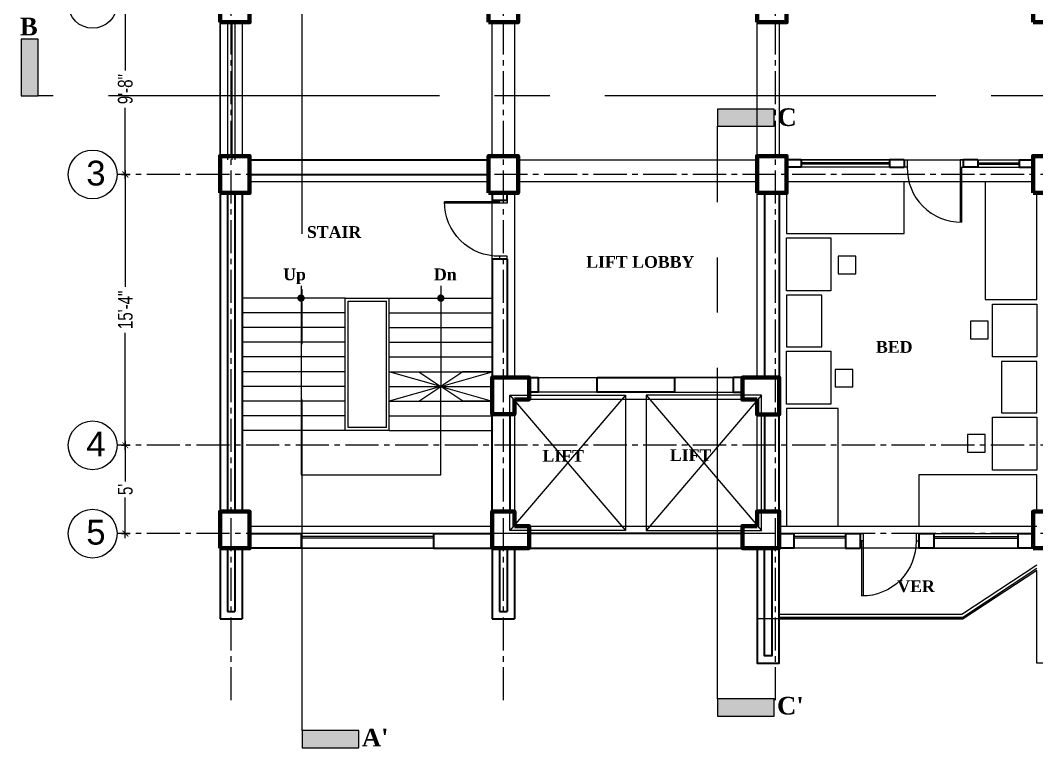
# Model space of a CAD drawing. Header units: feet. Extents: x 25261344 to 25389498, y 30010528 to 30074588.
# Drawn here: x 25359464 to 25360154, y 30072086 to 30072580 of the extents above; entities that cross this region are included whole.
import ezdxf

# ---------------------------------------------------------------- set-up
doc = ezdxf.new("R2010")
doc.units = ezdxf.units.FT
doc.header["$LTSCALE"] = 30
doc.header["$MEASUREMENT"] = 0
doc.header["$PDMODE"] = 32
doc.header["$PDSIZE"] = 15
doc.linetypes.add('CENTER2', pattern=[1.125, 0.75, -0.125, 0.125, -0.125])
doc.layers.get('0').update_dxf_attribs({"lineweight": 5})
for name, color, linetype, lineweight in [('Column', 1, 'Continuous', 80), ('Dim-1', 7, 'Continuous', 9), ('Door', 32, 'Continuous', 5), ('Furnitures', 251, 'Continuous', 9), ('GRADE BEAM', 2, 'Continuous', 20), ('grid text', 252, 'CENTER2', 9), ('LINE', 193, 'Continuous', 9), ('line 2', 7, 'Continuous', 13), ('rail', 224, 'Continuous', 9), ('STAIR', 243, 'Continuous', 13), ('TEXT', 7, 'Continuous', 18), ('WALL', 7, 'Continuous', 35), ('WIN', 142, 'Continuous', 20)]:
    doc.layers.add(name, color=color, linetype=linetype, lineweight=lineweight)
doc.styles.add('RomanS', font='swissl.ttf')
doc.styles.get("Standard").update_dxf_attribs({"font": 'timesbd.ttf'})
doc.styles.add('SWIS_LT', font='swisscl.ttf')
doc.dimstyles.new('dim-02', dxfattribs={"dimtxt": 8, "dimasz": 3, "dimexe": 3, "dimexo": 3, "dimgap": 2, "dimtad": 0, "dimdec": 0, "dimzin": 0, "dimdsep": 46, "dimlunit": 4, "dimtxsty": 'SWIS_LT', "dimblk": 'ARCHTICK', "dimcen": 2, "dimdle": 3, "dimclrd": 256, "dimclre": 256, "dimclrt": 256, "dimadec": 0, "dimazin": 0, "dimtfac": 1, "dimtdec": 0, "dimtix": 1, "dimtmove": 0, "dimatfit": 3, "dimfxl": 0, "dimfrac": 2, "dimtolj": 1, "dimtzin": 1, "dimlwd": -1, "dimarcsym": 0})

# ---------------------------------------------------------------- blocks, each defined once
blk = doc.blocks.new('FG')
at = {"layer": 'Door'}
for p, q in [((-2, -5), (-2, -42.39)), ((-1, -5), (-1, -42.39))]:
    blk.add_line(p, q, dxfattribs=at)
for points in [[(-40, 0), (-38, 0), (-38, -5), (-40, -5)], [(0, 0), (-2, 0), (-2, -5), (0, -5)]]:
    blk.add_lwpolyline(points, dxfattribs=at)
blk.add_arc((-1.44, -5.83), 36.57, 178.70538, 270.69047, dxfattribs=at)
blk = doc.blocks.new('_ArchTick')
at = {"color": 0, "linetype": 'ByBlock', "const_width": 0.15}
blk.add_lwpolyline([(-0.5, -0.5), (0.5, 0.5)], dxfattribs=at)
blk = doc.blocks.new('*D123')
for p, q in [((25359535.03, 30072594.7), (25359535.03, 30072546.38)), ((25359535.03, 30072472.7), (25359535.03, 30072521.01))]:
    blk.add_line(p, q)
at = {"lineweight": -2}
for p, q in [((25359532.41, 30072591.7), (25359538.03, 30072591.7)), ((25359532.41, 30072475.7), (25359538.03, 30072475.7))]:
    blk.add_line(p, q, dxfattribs=at)
at = {"layer": 'Defpoints', "color": 0}
for p in [(25359529.41, 30072591.7), (25359529.41, 30072475.7), (25359535.03, 30072475.7)]:
    blk.add_point(p, dxfattribs=at)
at = {"xscale": 4, "yscale": 4, "zscale": 4}
for p, rotation in [((25359535.03, 30072591.7), 90), ((25359535.03, 30072475.7), 270)]:
    blk.add_blockref('_ArchTick', p, dxfattribs=dict(at, rotation=rotation))
at = {"insert": (25359535.03, 30072533.7), "char_height": 10, "attachment_point": 5, "rotation": 90, "style": 'SWIS_LT'}
blk.add_mtext('\\A1;9\'-8"', dxfattribs=at)
blk = doc.blocks.new('*D124')
for p, q in [((25359535.03, 30072478.7), (25359535.03, 30072399.38)), ((25359535.03, 30072288.7), (25359535.03, 30072368.02))]:
    blk.add_line(p, q)
at = {"lineweight": -2}
for p, q in [((25359532.41, 30072475.7), (25359538.03, 30072475.7)), ((25359532.41, 30072291.7), (25359538.03, 30072291.7))]:
    blk.add_line(p, q, dxfattribs=at)
at = {"layer": 'Defpoints', "color": 0}
for p in [(25359529.41, 30072475.7), (25359529.41, 30072291.7), (25359535.03, 30072291.7)]:
    blk.add_point(p, dxfattribs=at)
at = {"xscale": 4, "yscale": 4, "zscale": 4}
for p, rotation in [((25359535.03, 30072475.7), 90), ((25359535.03, 30072291.7), 270)]:
    blk.add_blockref('_ArchTick', p, dxfattribs=dict(at, rotation=rotation))
at = {"insert": (25359535.03, 30072383.7), "char_height": 10, "attachment_point": 5, "rotation": 90, "style": 'SWIS_LT'}
blk.add_mtext('\\A1;15\'-4"', dxfattribs=at)
blk = doc.blocks.new('*D117')
at = {"lineweight": -2}
for p, q in [((25359532.41, 30072291.7), (25359538.03, 30072291.7)), ((25359532.41, 30072231.7), (25359538.03, 30072231.7))]:
    blk.add_line(p, q, dxfattribs=at)
for p, q in [((25359535.03, 30072294.7), (25359535.03, 30072267.1)), ((25359535.03, 30072228.7), (25359535.03, 30072256.29))]:
    blk.add_line(p, q)
at = {"layer": 'Defpoints', "color": 0}
for p in [(25359529.41, 30072291.7), (25359529.41, 30072231.7), (25359535.03, 30072231.7)]:
    blk.add_point(p, dxfattribs=at)
at = {"xscale": 4, "yscale": 4, "zscale": 4}
for p, rotation in [((25359535.03, 30072291.7), 90), ((25359535.03, 30072231.7), 270)]:
    blk.add_blockref('_ArchTick', p, dxfattribs=dict(at, rotation=rotation))
at = {"insert": (25359535.03, 30072261.7), "char_height": 10, "attachment_point": 5, "rotation": 90, "style": 'SWIS_LT'}
blk.add_mtext("\\A1;5'", dxfattribs=at)
blk = doc.blocks.new('T B')
at = {"layer": 'GRADE BEAM'}
for points in [[(25352253.54, 30069132.07), (25352268.54, 30069132.07), (25352268.54, 30069041.07), (25352253.54, 30069041.07)], [(25352438.54, 30069132.07), (25352453.54, 30069132.07), (25352453.54, 30069041.07), (25352438.54, 30069041.07)], [(25352618.54, 30069132.07), (25352633.54, 30069132.07), (25352633.54, 30069041.07), (25352618.54, 30069041.07)], [(25352436.04, 30069038.57), (25352436.04, 30069023.57), (25352273.54, 30069023.57), (25352273.54, 30069038.57)], [(25352618.54, 30069038.57), (25352618.54, 30069023.57), (25352456.04, 30069023.57), (25352456.04, 30069038.57)], [(25352806.04, 30069038.57), (25352806.04, 30069023.57), (25352638.54, 30069023.57), (25352638.54, 30069038.57)], [(25352253.54, 30069016.07), (25352268.54, 30069016.07), (25352268.54, 30068799.57), (25352253.54, 30068799.57)], [(25352438.54, 30069016.07), (25352453.54, 30069016.07), (25352453.54, 30068890.57), (25352438.54, 30068890.57)], [(25352618.54, 30069016.07), (25352633.54, 30069016.07), (25352633.54, 30068890.57), (25352618.54, 30068890.57)], [(25352608.54, 30068890.57), (25352608.54, 30068875.57), (25352463.54, 30068875.57), (25352463.54, 30068890.57)], [(25352438.54, 30068865.57), (25352453.54, 30068865.57), (25352453.54, 30068799.57), (25352438.54, 30068799.57)], [(25352618.54, 30068865.57), (25352633.54, 30068865.57), (25352633.54, 30068799.57), (25352618.54, 30068799.57)], [(25352438.54, 30068789.57), (25352438.54, 30068774.57), (25352273.54, 30068774.57), (25352273.54, 30068789.57)], [(25352608.54, 30068789.69), (25352608.54, 30068774.69), (25352463.54, 30068774.57), (25352463.54, 30068789.57)], [(25352806.04, 30068789.57), (25352806.04, 30068774.57), (25352633.54, 30068774.57), (25352633.54, 30068789.57)], [(25352253.54, 30068774.57), (25352268.54, 30068774.57), (25352268.54, 30068726.57), (25352253.54, 30068726.57)], [(25352438.54, 30068774.57), (25352453.54, 30068774.57), (25352453.54, 30068726.57), (25352438.54, 30068726.57)], [(25352618.54, 30068774.57), (25352633.54, 30068774.57), (25352633.54, 30068726.57), (25352618.54, 30068726.57)]]:
    blk.add_lwpolyline(points, close=True, dxfattribs=at)
blk = doc.blocks.new('COL2')
at = {"layer": 'Column'}
for points in [[(-20, -266.5), (0, -266.5), (0, -241.5), (-20, -241.5)], [(162.5, -266.5), (182.5, -266.5), (182.5, -241.5), (162.5, -241.5)], [(345, -266.5), (365, -266.5), (365, -241.5), (345, -241.5)], [(532.5, -266.5), (552.5, -266.5), (552.5, -241.5), (532.5, -241.5)], [(-20, -382.5), (0, -382.5), (0, -357.5), (-20, -357.5)], [(162.5, -382.5), (182.5, -382.5), (182.5, -357.5), (162.5, -357.5)], [(345, -382.5), (365, -382.5), (365, -357.5), (345, -357.5)], [(532.5, -382.5), (552.5, -382.5), (552.5, -357.5), (532.5, -357.5)], [(-20, -624), (0, -624), (0, -599), (-20, -599)], [(532.5, -624), (552.5, -624), (552.5, -599), (532.5, -599)]]:
    blk.add_lwpolyline(points, close=True, dxfattribs=at)
for points in [[(180, -522.88), (180, -532.88), (165, -532.88), (165, -507.88), (190, -507.88), (190, -522.88), (180, -522.88)], [(345, -523), (335, -523), (335, -508), (360, -508), (360, -533), (345, -533), (345, -523)], [(180, -608.88), (190, -608.88), (190, -623.88), (165, -623.88), (165, -598.88), (180, -598.88), (180, -608.88)], [(345, -608.88), (345, -598.88), (360, -598.88), (360, -623.88), (335, -623.88), (335, -608.88), (345, -608.88)]]:
    blk.add_lwpolyline(points, dxfattribs=at)
at = {"layer": 'GRADE BEAM'}
blk.add_blockref('T B', (-25352273.54, -30069398.57), dxfattribs=at)
blk = doc.blocks.new('DGFGSDFG')
at = {"layer": 'grid text'}
for p, q in [((25359606.96, 30072118.41), (25359606.96, 30072999.78)), ((25359791.96, 30072118.41), (25359791.96, 30072999.78)), ((25359976.96, 30072118.41), (25359976.96, 30072999.78)), ((25361090.85, 30072475.7), (25359529.41, 30072475.7)), ((25361090.85, 30072291.7), (25359529.41, 30072291.7)), ((25361090.85, 30072231.7), (25359529.41, 30072231.7))]:
    blk.add_line(p, q, dxfattribs=at)
at = {"layer": 'grid text', "linetype": 'Continuous'}
for centre in [(25359512.81, 30072591.7), (25359512.81, 30072475.7), (25359512.81, 30072291.7), (25359512.81, 30072231.7)]:
    blk.add_circle(centre, 16.59, dxfattribs=at)
at = {"layer": 'grid text', "char_height": 16.842, "attachment_point": 1, "style": 'RomanS'}
for s, insert in [('{\\C256;3}', (25359508.51, 30072485.06)), ('{\\C256;4}', (25359508.51, 30072301.06)), ('{\\C256;5}', (25359508.51, 30072241.06))]:
    blk.add_mtext_dynamic_manual_height_columns(s, width=25.401, gutter_width=84.21, heights=[32.6], dxfattribs=dict(at, insert=insert))
for base, p1, p2, picture, middle in [((25359535.03, 30072475.7), (25359529.41, 30072591.7), (25359529.41, 30072475.7), '*D123', (25359535.03, 30072533.7)), ((25359535.03, 30072291.7), (25359529.41, 30072475.7), (25359529.41, 30072291.7), '*D124', (25359535.03, 30072383.7)), ((25359535.03, 30072231.7), (25359529.41, 30072291.7), (25359529.41, 30072231.7), '*D117', (25359535.03, 30072261.7))]:
    dim = blk.add_linear_dim(base=base, p1=p1, p2=p2, angle=90, dimstyle='dim-02', override={"dimtxt": 10, "dimtmove": 1, "dimfxl": 10})
    dim.commit()
    dim.dimension.update_dxf_attribs({"geometry": picture, "text_midpoint": middle})

msp = doc.modelspace()

# ---------------------------------------------------------------- hatches: boundary and pattern name
at = {"linetype": 'CENTER2', "ltscale": 10}
h = msp.add_hatch(color=256, dxfattribs=at)
h.paths.add_polyline_path([(25359475.84, 30072563.22), (25359475.84, 30072529.2), (25359464.19, 30072529.2), (25359464.19, 30072563.22)])
h.paths.add_polyline_path([(25359475.84, 30072567.75), (25359475.84, 30072563.22), (25359464.19, 30072563.22), (25359464.19, 30072567.75)])
h = msp.add_hatch(color=256, dxfattribs=at)
h.paths.add_polyline_path([(25359971.45, 30072508.45), (25359937.43, 30072508.45), (25359937.43, 30072520.1), (25359971.45, 30072520.1)])
h.paths.add_polyline_path([(25359975.98, 30072508.45), (25359971.45, 30072508.45), (25359971.45, 30072520.1), (25359975.98, 30072520.1)])
for points in [[(25359975.98, 30072107.73), (25359937.43, 30072107.73), (25359937.43, 30072119.37), (25359975.98, 30072119.37)], [(25359693.78, 30072086.24), (25359655.23, 30072086.24), (25359655.23, 30072097.89), (25359693.78, 30072097.89)]]:
    msp.add_hatch(color=256, dxfattribs=at).paths.add_polyline_path(points)

# ---------------------------------------------------------------- linework, layer by layer
for p, q in [((25359655.23, 30072097.89), (25359655.23, 30073036.17)), ((25361098.49, 30072529.2), (25359475.84, 30072529.2)), ((25359937.43, 30072119.37), (25359937.43, 30072508.45))]:
    msp.add_line(p, q, dxfattribs=at)
for points in [[(25359599.46, 30072246.7), (25359599.46, 30072579.2)], [(25359614.46, 30072221.7), (25359614.46, 30072173.7), (25359599.46, 30072173.7), (25359599.46, 30072231.7)], [(25360724.46, 30072221.7), (25360724.46, 30072143.7), (25360524.46, 30072143.7), (25360524.46, 30072206.7), (25360474.46, 30072173.7), (25360339.46, 30072173.7), (25360339.46, 30072206.7), (25360289.46, 30072173.7), (25360169.46, 30072173.7), (25360169.46, 30072143.7), (25360154.46, 30072143.7), (25360154.46, 30072206.7), (25360104.46, 30072173.7), (25359979.46, 30072173.7), (25359979.46, 30072143.7), (25359964.46, 30072143.7), (25359964.46, 30072221.7), (25359799.46, 30072221.7), (25359799.46, 30072173.7), (25359784.46, 30072173.7), (25359784.46, 30072221.7), (25359619.46, 30072221.7)]]:
    msp.add_lwpolyline(points)
for points in [[(25359475.84, 30072529.2), (25359475.84, 30072567.75), (25359464.19, 30072567.75), (25359464.19, 30072529.2)], [(25359937.43, 30072508.45), (25359975.98, 30072508.45), (25359975.98, 30072520.1), (25359937.43, 30072520.1)], [(25359937.43, 30072107.73), (25359975.98, 30072107.73), (25359975.98, 30072119.37), (25359937.43, 30072119.37)], [(25359655.23, 30072086.24), (25359693.78, 30072086.24), (25359693.78, 30072097.89), (25359655.23, 30072097.89)]]:
    msp.add_lwpolyline(points, close=True, dxfattribs=at)
at = {"layer": 'Furnitures'}
for points in [[(25359984.46, 30072463.2), (25359984.46, 30072435.7), (25360064.46, 30072435.7), (25360064.46, 30072470.7), (25359984.46, 30072470.7)], [(25360151.96, 30072470.7), (25360119.46, 30072470.7), (25360119.46, 30072390.7), (25360154.46, 30072390.7), (25360154.46, 30072463.2)], [(25360154.46, 30072246.7), (25360154.46, 30072271.7), (25360074.46, 30072271.7), (25360074.46, 30072236.7), (25360154.46, 30072236.7)]]:
    msp.add_lwpolyline(points, dxfattribs=at)
for points in [[(25359984.46, 30072432.7), (25360014.46, 30072432.7), (25360014.46, 30072396.7), (25359984.46, 30072396.7)], [(25360031.47, 30072420.31), (25360019.47, 30072420.31), (25360019.47, 30072408.31), (25360031.47, 30072408.31)], [(25359984.46, 30072358.7), (25360008.46, 30072358.7), (25360008.46, 30072393.7), (25359984.46, 30072393.7)], [(25359984.46, 30072358.7), (25360008.46, 30072358.7), (25360008.46, 30072393.7), (25359984.46, 30072393.7)], [(25360154.46, 30072351.7), (25360124.46, 30072351.7), (25360124.46, 30072387.7), (25360154.46, 30072387.7)], [(25360109.44, 30072364.08), (25360121.44, 30072364.08), (25360121.44, 30072376.08), (25360109.44, 30072376.08)], [(25359984.46, 30072355.7), (25360014.46, 30072355.7), (25360014.46, 30072319.7), (25359984.46, 30072319.7)], [(25360154.46, 30072348.7), (25360130.46, 30072348.7), (25360130.46, 30072313.7), (25360154.46, 30072313.7)], [(25360029.47, 30072343.31), (25360017.47, 30072343.31), (25360017.47, 30072331.31), (25360029.47, 30072331.31)], [(25359984.46, 30072316.7), (25359984.46, 30072236.7), (25360019.46, 30072236.7), (25360019.46, 30072316.7)], [(25360154.46, 30072274.7), (25360124.46, 30072274.7), (25360124.46, 30072310.7), (25360154.46, 30072310.7)], [(25360107.44, 30072287.08), (25360119.44, 30072287.08), (25360119.44, 30072299.08), (25360107.44, 30072299.08)]]:
    msp.add_lwpolyline(points, close=True, dxfattribs=at)
at = {"layer": 'LINE', "color": 0, "ltscale": 10, "const_width": 2.5}
for points in [[(25359654.46, 30072392.95, -1), (25359654.46, 30072390.45, -1)], [(25359749.46, 30072392.95, -1), (25359749.46, 30072390.45, -1)]]:
    msp.add_lwpolyline(points, format="xyb", close=True, dxfattribs=at)
at = {"layer": 'LINE', "color": 0, "ltscale": 10}
for points in [[(25359654.46, 30072400.16), (25359654.46, 30072271.7), (25359654.46, 30072271.7), (25359749.46, 30072271.7), (25359749.46, 30072331.7), (25359714.46, 30072321.7), (25359734.46, 30072321.7), (25359749.46, 30072331.7), (25359784.46, 30072321.7), (25359764.46, 30072321.7), (25359749.46, 30072331.7)], [(25359749.46, 30072400.16), (25359749.46, 30072331.7), (25359714.46, 30072341.7), (25359734.46, 30072341.7), (25359749.46, 30072331.7), (25359784.46, 30072341.7), (25359764.46, 30072341.7), (25359749.46, 30072331.7)]]:
    msp.add_lwpolyline(points, dxfattribs=at)
at = {"layer": 'line 2'}
for p, q in [((25359599.46, 30072579.2), (25359599.46, 30072485.7)), ((25359609.46, 30072579.2), (25359609.46, 30072485.7)), ((25359815.71, 30072337.7), (25359855.71, 30072337.7)), ((25359948.21, 30072337.7), (25359908.21, 30072337.7)), ((25359874.96, 30072325.7), (25359796.46, 30072233.7)), ((25359796.46, 30072325.7), (25359874.96, 30072233.7)), ((25359855.71, 30072327.7), (25359815.71, 30072327.7)), ((25359888.96, 30072325.7), (25359967.46, 30072233.7)), ((25359967.46, 30072325.7), (25359888.96, 30072233.7)), ((25359908.21, 30072327.7), (25359948.21, 30072327.7)), ((25360154.46, 30072206.7), (25360104.46, 30072173.7)), ((25359979.46, 30072173.7), (25360104.46, 30072173.7))]:
    msp.add_line(p, q, dxfattribs=at)
for points in [[(25359796.46, 30072325.7), (25359874.96, 30072325.7), (25359874.96, 30072233.7), (25359796.46, 30072233.7)], [(25359967.46, 30072325.7), (25359888.96, 30072325.7), (25359888.96, 30072233.7), (25359967.46, 30072233.7)]]:
    msp.add_lwpolyline(points, close=True, dxfattribs=at)
at = {"layer": 'rail'}
for p, q in [((25359604.46, 30072579.2), (25359604.46, 30072485.7)), ((25359604.46, 30072579.2), (25359604.46, 30072485.7)), ((25359607.46, 30072579.2), (25359607.46, 30072485.7)), ((25359607.46, 30072579.2), (25359607.46, 30072485.7)), ((25359684.46, 30072301.7), (25359684.46, 30072391.7)), ((25359684.46, 30072391.7), (25359714.46, 30072391.7)), ((25359686.46, 30072303.7), (25359686.46, 30072389.7)), ((25359686.46, 30072389.7), (25359712.46, 30072389.7)), ((25359712.46, 30072303.7), (25359712.46, 30072389.7)), ((25359714.46, 30072301.7), (25359714.46, 30072391.7)), ((25359714.46, 30072301.7), (25359684.46, 30072301.7)), ((25359712.46, 30072303.7), (25359686.46, 30072303.7)), ((25360154.46, 30072210.29), (25360103.55, 30072176.7)), ((25360154.46, 30072207.9), (25360104.16, 30072174.7)), ((25360103.55, 30072176.7), (25359979.46, 30072176.7)), ((25360104.16, 30072174.7), (25359979.46, 30072174.7))]:
    msp.add_line(p, q, dxfattribs=at)
at = {"layer": 'STAIR'}
for p, q in [((25359684.46, 30072391.7), (25359614.46, 30072391.7)), ((25359714.46, 30072391.7), (25359784.46, 30072391.7)), ((25359684.46, 30072381.7), (25359614.46, 30072381.7)), ((25359714.46, 30072381.7), (25359784.46, 30072381.7)), ((25359684.46, 30072371.7), (25359614.46, 30072371.7)), ((25359714.46, 30072371.7), (25359784.46, 30072371.7)), ((25359684.46, 30072361.7), (25359614.46, 30072361.7)), ((25359714.46, 30072361.7), (25359784.46, 30072361.7)), ((25359684.46, 30072351.7), (25359614.46, 30072351.7)), ((25359714.46, 30072351.7), (25359784.46, 30072351.7)), ((25359684.46, 30072341.7), (25359614.46, 30072341.7)), ((25359714.46, 30072341.7), (25359784.46, 30072341.7)), ((25359684.46, 30072331.7), (25359614.46, 30072331.7)), ((25359714.46, 30072331.7), (25359784.46, 30072331.7)), ((25359684.46, 30072321.7), (25359614.46, 30072321.7)), ((25359714.46, 30072321.7), (25359784.46, 30072321.7)), ((25359684.46, 30072311.7), (25359614.46, 30072311.7)), ((25359714.46, 30072311.7), (25359784.46, 30072311.7)), ((25359684.46, 30072301.7), (25359614.46, 30072301.7)), ((25359714.46, 30072301.7), (25359784.46, 30072301.7))]:
    msp.add_line(p, q, dxfattribs=at)
at = {"layer": 'WALL', "ltscale": 10}
for p, q in [((25359619.46, 30072485.7), (25359781.96, 30072485.7)), ((25359994.46, 30072485.7), (25359984.46, 30072485.7)), ((25359994.46, 30072485.7), (25359994.46, 30072480.7)), ((25360054.46, 30072485.7), (25360054.46, 30072480.7)), ((25360064.46, 30072485.7), (25360054.46, 30072485.7)), ((25360064.46, 30072485.7), (25360064.46, 30072480.7)), ((25360114.46, 30072485.7), (25360104.46, 30072485.7)), ((25360142.46, 30072485.7), (25360151.96, 30072485.7)), ((25359994.46, 30072480.7), (25359984.46, 30072480.7)), ((25360054.46, 30072480.7), (25360064.46, 30072480.7)), ((25360114.46, 30072480.7), (25360104.46, 30072480.7)), ((25360142.46, 30072480.7), (25360151.96, 30072480.7)), ((25359619.46, 30072475.7), (25359781.96, 30072475.7)), ((25359599.46, 30072465.7), (25359599.46, 30072246.7)), ((25359604.46, 30072463.2), (25359604.46, 30072246.7)), ((25359609.46, 30072463.2), (25359609.46, 30072246.7)), ((25359614.46, 30072463.2), (25359614.46, 30072246.7)), ((25359969.46, 30072463.2), (25359969.46, 30072337.7)), ((25359979.46, 30072463.2), (25359979.46, 30072337.7)), ((25359784.46, 30072418.2), (25359784.46, 30072337.7)), ((25359794.46, 30072418.2), (25359784.46, 30072418.2)), ((25359794.46, 30072418.2), (25359794.46, 30072337.7)), ((25359619.46, 30072231.7), (25359654.46, 30072231.7)), ((25359654.46, 30072231.7), (25359654.46, 30072221.7)), ((25359744.46, 30072231.7), (25359784.46, 30072231.7)), ((25360024.46, 30072231.7), (25360034.46, 30072231.7)), ((25360074.46, 30072231.7), (25360074.46, 30072221.7)), ((25360074.46, 30072231.7), (25360084.46, 30072231.7)), ((25360084.46, 30072231.7), (25360084.46, 30072221.7)), ((25359599.46, 30072221.7), (25359599.46, 30072173.7)), ((25359604.46, 30072221.7), (25359604.46, 30072178.7)), ((25359609.46, 30072221.7), (25359609.46, 30072178.7)), ((25359614.46, 30072221.7), (25359614.46, 30072173.7)), ((25359654.46, 30072221.7), (25359619.46, 30072221.7)), ((25359744.46, 30072221.7), (25359784.46, 30072221.7)), ((25359784.46, 30072221.7), (25359784.46, 30072173.7)), ((25359789.46, 30072221.7), (25359789.46, 30072178.7)), ((25359794.46, 30072221.7), (25359794.46, 30072178.7)), ((25359799.46, 30072221.7), (25359799.46, 30072173.7)), ((25360024.46, 30072221.7), (25360034.46, 30072221.7)), ((25360084.46, 30072221.7), (25360074.46, 30072221.7)), ((25359599.46, 30072173.7), (25359614.46, 30072173.7)), ((25359604.46, 30072178.7), (25359609.46, 30072178.7)), ((25359784.46, 30072173.7), (25359799.46, 30072173.7)), ((25359789.46, 30072178.7), (25359794.46, 30072178.7))]:
    msp.add_line(p, q, dxfattribs=at)
for points in [[(25360104.46, 30072485.7), (25360104.46, 30072480.7)], [(25360114.46, 30072485.7), (25360114.46, 30072480.7)], [(25360142.46, 30072485.7), (25360142.46, 30072480.7)], [(25359784.46, 30072463.2), (25359784.46, 30072458.2), (25359794.46, 30072458.2), (25359794.46, 30072463.2)], [(25359744.46, 30072231.7), (25359744.46, 30072221.7)], [(25360024.46, 30072231.7), (25360024.46, 30072221.7)], [(25360034.46, 30072231.7), (25360034.46, 30072221.7)], [(25359964.46, 30072221.7), (25359964.46, 30072143.7), (25359979.46, 30072143.7), (25359979.46, 30072221.7)], [(25359974.46, 30072221.7), (25359974.46, 30072148.7), (25359969.46, 30072148.7), (25359969.46, 30072221.7)]]:
    msp.add_lwpolyline(points, dxfattribs=at)
for points in [[(25359809.46, 30072337.82), (25359815.71, 30072337.82), (25359815.71, 30072327.7), (25359809.46, 30072327.7)], [(25359855.71, 30072337.7), (25359908.21, 30072337.7), (25359908.21, 30072327.7), (25359855.71, 30072327.7)], [(25359948.21, 30072327.7), (25359954.46, 30072327.7), (25359954.46, 30072337.7), (25359948.21, 30072337.7)], [(25359784.46, 30072312.82), (25359796.46, 30072312.82), (25359796.46, 30072246.82), (25359784.46, 30072246.82)], [(25359969.46, 30072246.82), (25359979.46, 30072246.82), (25359979.46, 30072312.7), (25359969.46, 30072312.7)], [(25359809.46, 30072221.82), (25359954.46, 30072221.82), (25359954.46, 30072231.82), (25359809.46, 30072231.82)], [(25359979.46, 30072231.7), (25359989.46, 30072231.7), (25359989.46, 30072221.7), (25359979.46, 30072221.7)], [(25360141.96, 30072231.7), (25360151.96, 30072231.7), (25360151.96, 30072221.7), (25360141.96, 30072221.7)]]:
    msp.add_lwpolyline(points, close=True, dxfattribs=at)
at = {"layer": 'WIN'}
for p, q in [((25360054.46, 30072485.7), (25359994.46, 30072485.7)), ((25360114.46, 30072485.7), (25360142.46, 30072485.7)), ((25360054.46, 30072483.7), (25359994.46, 30072483.7)), ((25360054.46, 30072482.7), (25359994.46, 30072482.7)), ((25360054.46, 30072480.7), (25359994.46, 30072480.7)), ((25360114.46, 30072483.7), (25360142.46, 30072483.7)), ((25360114.46, 30072482.7), (25360142.46, 30072482.7)), ((25360114.46, 30072480.7), (25360142.46, 30072480.7)), ((25359744.46, 30072231.7), (25359654.46, 30072231.7)), ((25359744.46, 30072229.7), (25359654.46, 30072229.7)), ((25359744.46, 30072228.7), (25359654.46, 30072228.7)), ((25360024.46, 30072231.7), (25359989.46, 30072231.7)), ((25360024.46, 30072229.7), (25359989.46, 30072229.7)), ((25360024.46, 30072228.7), (25359989.46, 30072228.7)), ((25360084.46, 30072231.7), (25360144.46, 30072231.7)), ((25360084.46, 30072229.7), (25360141.96, 30072229.7)), ((25360084.46, 30072228.7), (25360141.96, 30072228.7)), ((25359654.46, 30072221.7), (25359744.46, 30072221.7)), ((25360024.46, 30072221.7), (25359989.46, 30072221.7)), ((25360084.46, 30072221.7), (25360144.46, 30072221.7))]:
    msp.add_line(p, q, dxfattribs=at)

# ---------------------------------------------------------------- block references
msp.add_blockref('DGFGSDFG', (0, 0))
at = {"layer": 'Dim-1'}
msp.add_blockref('COL2', (25359619.46, 30072845.7), dxfattribs=at)
at = {"layer": 'Door', "color": 2}
msp.add_blockref('FG', (25360104.46, 30072485.7), dxfattribs=at)
at = {"layer": 'Door', "color": 2, "xscale": -1, "rotation": 270}
msp.add_blockref('FG', (25359794.46, 30072458.2), dxfattribs=at)
at = {"layer": 'Door', "color": 2, "xscale": -1}
msp.add_blockref('FG', (25360034.46, 30072231.7), dxfattribs=at)

# ---------------------------------------------------------------- texts
at = {"linetype": 'CENTER2', "ltscale": 10, "char_height": 12, "attachment_point": 9}
for s, insert, width in [('B', (25359475.45, 30072570.2), 12.7148), ('C', (25359991.32, 30072508.49), 17.1805), ("C'", (25359996.12, 30072108.57), 28.5419), ("A'", (25359713.92, 30072087.08), 28.5419)]:
    msp.add_mtext(s, dxfattribs=dict(at, insert=insert, width=width))
at = {"layer": 'TEXT', "ltscale": 10, "char_height": 8, "attachment_point": 1}
for s, insert, width in [('STAIR', (25359658.45, 30072440.61), 174.7812), ('LIFT LOBBY', (25359848.28, 30072420.29), 179.7812), ('Up', (25359642.31, 30072411.83), 179.7812), ('Dn', (25359744.81, 30072411.83), 172.2812), ('BED', (25360045.22, 30072362.53), 179.7812), ('LIFT', (25359818.54, 30072288.57), 179.7812), ('LIFT', (25359905.15, 30072289), 179.7812), ('VER', (25360059.69, 30072199.9), 179.7812)]:
    msp.add_mtext(s, dxfattribs=dict(at, insert=insert, width=width))

doc.saveas('drawing.dxf')
